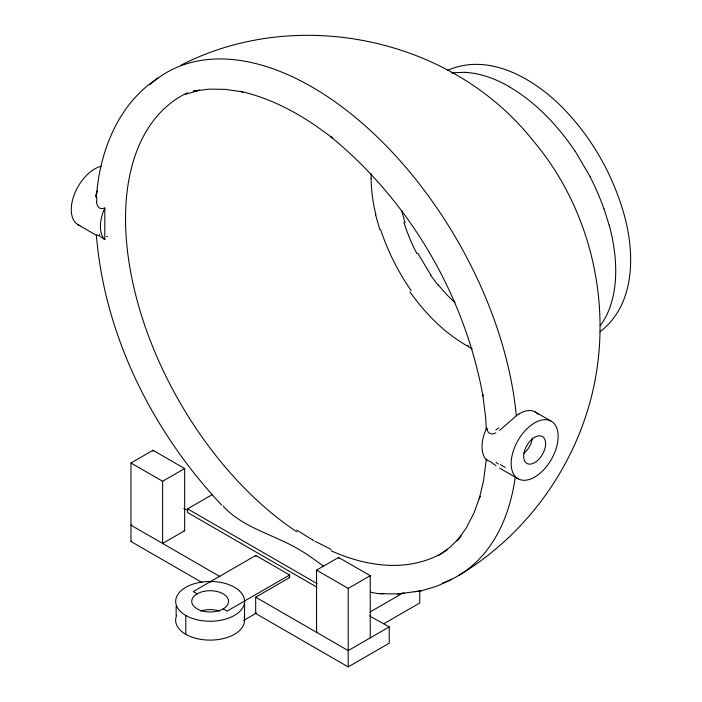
<?xml version="1.0" encoding="UTF-8"?>
<svg xmlns="http://www.w3.org/2000/svg" width="702" height="702" viewBox="0 0 702 702"><rect width="100%" height="100%" fill="white"/><g stroke="black" fill="none" stroke-linecap="round" stroke-linejoin="round"><path stroke-width="1.05" d="M104.826 208.011A33.222 19.182 -60 0 0 104.8 239.663L104.826 208.011L101.571 208.705L99.157 207.88L97.332 205.467L96.385 201.992M486.811 460.152L486.618 458.941M96.332 197.543L96.402 196.964C99.605 151.211 118.427 103.326 158.389 77.817M486.109 460.556L483.599 480.37L479.299 498.771L480.001 496.305L473.999 512.969L466.312 527.895L457.02 540.926L459.819 537.609M515.4 476.281L514.083 484.661A290.821 167.901 60 0 1 442.33 583.292M461.214 535.951L450.5 546.867L438.381 555.686M519.103 413.917A33.24 18.594 -61.1 0 0 516.286 415.847L499.596 430.361M600.07 331.713C636.758 303.624 635.099 249.622 622.63 209.494L622.323 208.52C611.231 172.78 592.33 139.373 566.716 112.03L566.023 111.258C537.144 80.361 490.207 51.5 447.56 70.367M459.064 575.236C527.728 534.047 577.623 463.776 594.032 385.424C611.916 300.087 589.496 207.029 532.897 140.47C451.623 37.724 297.034 5.388 180.826 65.295M130.967 462.995L153.001 450.272L184.661 468.55L184.661 530.738L162.627 543.462L162.627 481.274L130.967 462.995L130.967 541.488L202.027 582.511M162.627 481.274L184.661 468.55M131.607 524.815L130.967 525.184L220.016 576.596M130.967 541.488L131.607 541.119M316.997 587.241L187.574 512.521L187.574 508.862L211.969 494.778M255.677 613.487L255.677 597.183L289.654 577.571L289.654 574.999L255.782 555.449L193.208 591.575L197.122 593.839A18.41 10.635 0 0 1 223.166 593.831A18.41 10.635 0 0 1 223.157 608.871A18.41 10.627 0 0 1 197.113 608.871A18.41 10.627 0 0 1 197.122 593.839M289.654 574.999L227.071 611.126L223.157 608.871M317.181 631.958L316.549 632.327L316.549 570.138L338.575 557.414L370.235 575.693L370.235 637.881M243.489 620.524L256.572 612.969M316.549 570.138L348.201 588.408L370.235 575.693M370.007 612.021L402.843 593.067M369.603 615.917L389.233 626.912L389.233 643.207L348.201 666.9L255.072 613.136M384.003 623.639L419.735 603.009L419.735 590.97M389.233 626.912L348.201 650.605L255.677 597.183M495.787 432.818C492.55 435.214 487.776 433.634 487.03 429.554M451.834 579.203L437.407 585.986L421.367 590.812L414.759 591.698M185.135 94.454L199.693 90.075M96.464 234.994L99.394 235.898L104.747 239.619M198.613 90.268L193.252 91.234L208.959 89.136L225.535 89.373L242.822 91.944L240.303 91.313C274.245 98.929 304.966 116.629 332.169 137.873L330.967 136.881C409.924 201.693 464.645 295.603 482.967 396.025L482.722 394.55L485.67 417.436L486.258 429.001M379.808 593.716L397.753 593.971L404.212 593.102M397.753 593.971L421.367 590.812M486.574 460.143L486.618 460.143A33.222 19.182 -60 0 1 486.6 427.992L486.767 428.685M464.566 72.297L453.431 72.754A145.99 84.398 59.9 0 0 451.64 73.017M486.986 460.17L490.18 461.521L495.954 465.672M370.454 592.216L376.895 593.444L382.204 593.638A15.33 8.845 0 0 0 383.731 593.523M331.011 549.359L315.058 541.277M468.427 345.77L467.865 345.454M313.776 540.558L312.495 539.829M312.206 539.663L311.065 539.004M535.266 411.977L551.254 421.209A33.222 19.182 -60 0 1 540.724 472.674A33.222 19.182 -60 0 1 511.96 456.063A33.222 19.182 -60 0 1 551.254 421.209M78.15 224.78L96.446 235.345M518.041 478.755L499.552 468.076M187.574 508.862L317.085 583.634M183.863 508.345L187.513 510.451M289.075 577.237L289.654 577.571M184.038 530.379L184.661 530.738M310.495 538.671L296.814 530.089M323.692 566.356C315.777 560.521 307.871 554.606 299.342 549.675C274.684 534.871 244.515 528.466 224.122 507.292A32.362 18.682 0 0 1 223.306 505.975M221.674 505.098C152.799 431.748 104.756 336.293 96.376 235.302M438.206 284.784L442.725 290.145A110.749 64.549 60 0 0 454.966 302.615M430.879 275.052L417.699 253.176M575.254 151.272L590.25 176.878M604.089 208.968L609.125 225.114M379.747 229.352L375.552 214.751M404.984 222.604L401.711 210.644M486.6 427.992L486.653 429.571M348.201 588.408L348.201 666.9M338.575 557.414L338.575 558.52M255.782 555.449L255.782 556.405M244.559 601.035L244.559 619.901M210.688 582.327L210.688 581.484A34.477 19.902 0 0 0 178.422 593.602A34.477 19.902 0 0 0 185.749 615.435A34.477 19.902 0 0 0 241.857 609.09A34.477 19.902 0 0 0 210.644 581.44M185.802 615.408L185.802 634.275M176.158 606.335L176.141 615.242M153.001 450.272L153.001 451.386M532.379 437.943A15.505 8.95 -60 0 1 523.859 453.431M371.086 178.071A135.934 78.87 59.8 0 1 371.156 173.789M375.912 214.821A134.863 78.501 59.6 0 1 371.147 178.273M411.144 290.584A138.04 78.536 60 0 1 380.572 229.396M467.778 346.183A135.223 80.028 60.2 0 1 409.915 291.795M472.227 348.824A137.943 80.405 60 0 1 468.436 346.832M416.83 253.536A115.891 66.172 59.9 0 1 403.957 222.525M438.039 285.012A107.924 64.04 60.2 0 1 430.686 275.245M464.584 72.341A152.474 88.25 60.1 0 1 509.283 86.636M509.283 86.837A148.736 85.802 60 0 1 575.157 151.36M610.573 305.607A153.334 88.426 59.9 0 1 600.201 325.631M609.213 225.131A148.183 85.346 60.1 0 1 610.521 305.554M590.145 176.913A156.379 90.374 60.1 0 1 603.974 208.968M447.156 549.947A263.11 153.133 60.3 0 1 331.133 550.816M296.692 531.73A263.11 153.133 60.3 0 1 135.284 293.331A263.11 153.133 60.3 0 1 187.618 92.725M487.293 460.398A14.066 1.36 25.4 0 1 487.521 460.451M498.28 463.996A19.981 4.107 39 0 1 496.042 462.355M505.256 467.365A24.675 12.864 48.8 0 1 500.412 464.566M149.877 84.688A290.812 167.91 60 0 1 367.874 128.212A290.812 167.91 60 0 1 516.295 415.812M498.859 427.755A20.033 8.652 -44.9 0 1 495.875 429.957M487.144 429.492A14.4 12.548 -66.2 0 1 486.89 428.632M519.103 413.89A33.231 18.647 -61.2 0 1 538.083 414.32M79.958 225.623A33.222 19.182 -60 0 1 73.929 195.507A33.222 19.182 -60 0 1 101.22 166.207M99.254 234.784A24.675 5.081 -24.9 0 1 99.745 234.319M106.52 236.574A19.981 1.518 -0.9 0 1 107.318 236.53M96.788 201.93A20.033 18.629 -47.5 0 1 96.92 197.587M95.428 196.753A24.789 23.877 22 0 1 97.481 190.83M244.129 617.023A34.477 19.902 0 0 1 208.801 640.101A34.477 19.902 0 0 1 176.588 615.549M200.825 611.047A18.41 10.635 0 0 1 219.761 611.152M537.486 460.573A15.505 8.95 -60 0 0 542.4 436.547A15.505 8.95 -60 0 0 524.052 452.816A15.505 8.95 -60 0 0 537.486 460.573"/></g></svg>
